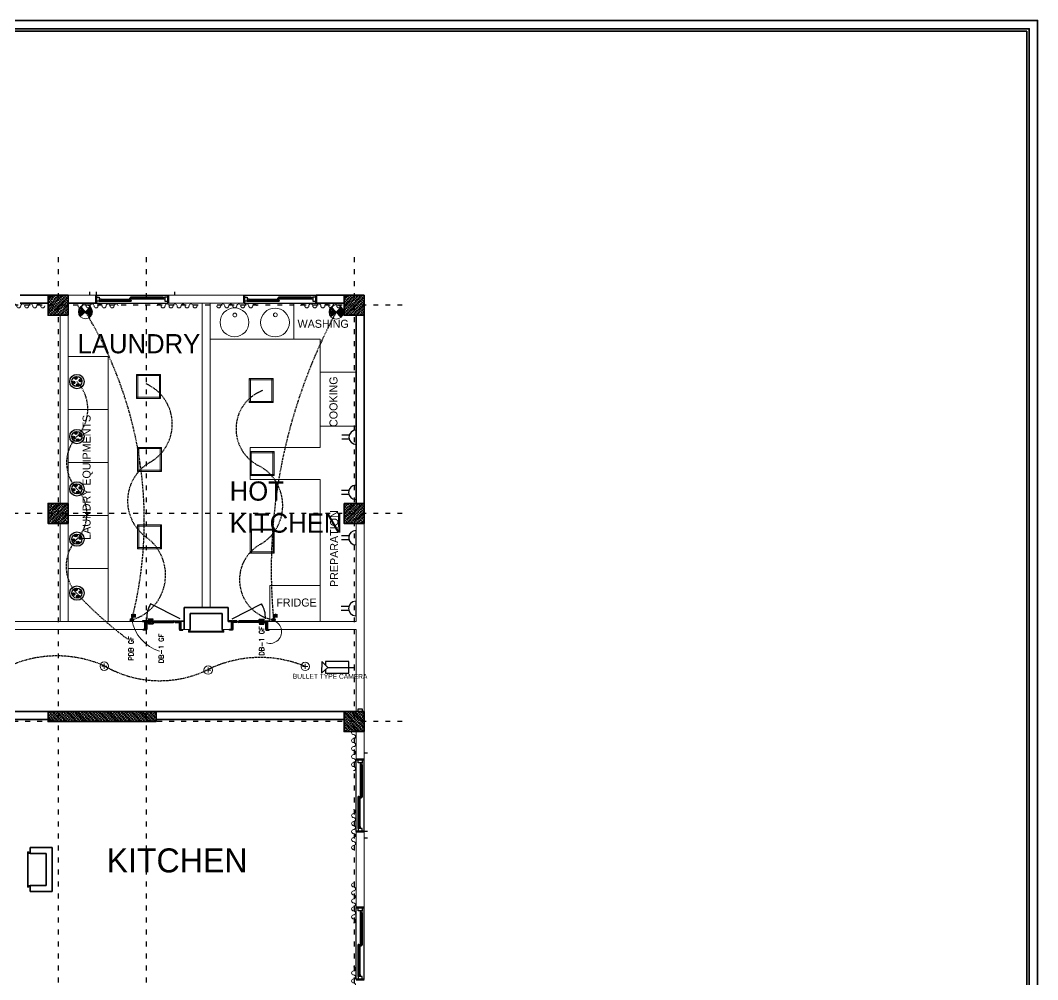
# Model space of a CAD drawing. Header units: millimetres. Extents: x -3207095 to 15275363, y 3702017 to 4798027.
# Drawn here: x 680036 to 682578, y 4470705 to 4473102 of the extents above; entities that cross this region are included whole.
import ezdxf

# ---------------------------------------------------------------- set-up
doc = ezdxf.new("R2010")
doc.units = ezdxf.units.MM
for name, pattern in [('ACAD_ISO03W100', [30, 12, -18]), ('DUZ', [500, 500]), ('HIDDEN', [0.375, 0.25, -0.125])]:
    doc.linetypes.add(name, pattern=pattern)
doc.layers.get('0').update_dxf_attribs({"color": 1, "linetype": 'DUZ'})
for name, color, linetype in [('a-door', 2, 'Continuous'), ('a-izdus', 2, 'HIDDEN'), ('a_aydinlatma', 5, 'Continuous'), ('AGAC', 116, 'Continuous'), ('EL-L-LS', 181, 'Continuous'), ('ELECFIX', 5, 'Continuous'), ('FC', 251, 'Continuous'), ('GOLGE', 8, 'HIDDEN'), ('KOLTAR_F', 145, 'Continuous'), ('LOGO', 7, 'Continuous'), ('MH-EL-CCTV', 33, 'Continuous'), ('MH-TXT', 2, 'Continuous'), ('OLCU', 1, 'Continuous'), ('PEN', 161, 'Continuous'), ('SMC-EL-L-LP', 22, 'Continuous'), ('SMC-EL-P', 160, 'Continuous'), ('SMC-TXT', 123, 'Continuous'), ('söve', 26, 'DUZ')]:
    doc.layers.add(name, color=color, linetype=linetype)
for name, color, linetype, lineweight in [('C LIGHT', 202, 'Continuous', 9), ('cam', 143, 'Continuous', 20), ('DUV', 220, 'Continuous', 50), ('DUVAR', 7, 'Continuous', 35), ('EL-L-WIR', 124, 'Continuous', 30), ('FE_PERDE', 205, 'Continuous', 15), ('gor25', 142, 'Continuous', 25), ('iç duvar', 7, 'Continuous', 50), ('KAPEN', 151, 'Continuous', 9), ('KOLON_F', 3, 'Continuous', 35)]:
    doc.layers.add(name, color=color, linetype=linetype, lineweight=lineweight)
doc.styles.add('smc-1', font='simplex.shx')
doc.styles.add('SMC-2', font='GOTHIC.TTF', dxfattribs={"width": 0.9})

# ---------------------------------------------------------------- blocks, each defined once
blk = doc.blocks.new('CL4')
at = {"layer": 'C LIGHT', "color": 3}
for p, q in [((-3.2, 0), (3.2, 0)), ((0, 3.2), (0, -3.2))]:
    blk.add_line(p, q, dxfattribs=at)
at = {"layer": 'C LIGHT'}
blk.add_circle((0, 0), 5.25, dxfattribs=at)
blk = doc.blocks.new('CCTV-CAMERA')
for p, q in [((0, -0.104), (0, 0.104)), ((0.183, 0), (0, 0)), ((0.903, 0), (0.183, 0)), ((1.115, 0.2), (0.903, 0)), ((0.903, 0), (1.115, -0.2)), ((1.115, -0.2), (1.115, 0.2))]:
    blk.add_line(p, q)
blk.add_lwpolyline([(0.983, 0.076), (0.983, 0.2), (0.183, 0.2), (0.183, -0.2), (0.983, -0.2), (0.983, -0.076)])
blk = doc.blocks.new('GEN_BLOCK00601')
at = {"linetype": 'Continuous', "ltscale": 50}
for centre, start, end in [((50, 50), 0, 180), ((150, 50), 180, 0), ((250, 50), 0, 180), ((350, 50), 180, 0), ((450, 50), 0, 180), ((550, 50), 180, 0), ((650, 50), 0, 180), ((750, 50), 180, 0), ((850, 50), 0, 180), ((950, 50), 180, 0)]:
    blk.add_arc(centre, 50, start, end, dxfattribs=at)
for tag in ['FLOOR', 'Sfb']:
    blk.add_attdef(tag, (0, 0), '', height=1)
blk = doc.blocks.new('A$Cfe24bc4e')
at = {"layer": 'OLCU', "color": 40, "linetype": 'Continuous', "lineweight": 5, "true_color": 0xf8d731}
for p, q in [((0, 0), (0, 60)), ((0, 60), (60, 60)), ((0, 57), (60, 57)), ((3, 0), (3, 60)), ((57, 60), (57, 0)), ((60, 60), (60, 0)), ((60, 3), (0, 3)), ((60, 0), (0, 0))]:
    blk.add_line(p, q, dxfattribs=at)
blk = doc.blocks.new('LS-1WAY-4G')
at = {"layer": 'EL-L-LS'}
blk.add_hatch(color=181, dxfattribs=at).paths.add_polyline_path([(0.092, 0.092, 1), (-0.092, 0.092, 1)])
at = {"layer": 'EL-L-LS', "color": 181}
for p, q in [((-0.036, 0.4), (0.223, 0.4)), ((-0.036, 0.354), (0.223, 0.354)), ((-0.036, 0.308), (0.223, 0.308)), ((-0.036, 0.263), (0.223, 0.263)), ((0.031, 0.178), (0.132, 0.453))]:
    blk.add_line(p, q, dxfattribs=at)
blk.add_circle((0, 0.092), 0.0917, dxfattribs=at)
blk = doc.blocks.new('IP')
at = {"layer": 'ELECFIX'}
for points in [[(-340, 0, 1), (-263.32, 0, 1)], [(-238.34, 101.66, 1), (-161.66, 101.66, 1)], [(-136.68, 0, 1), (-60, 0, 1)], [(-161.66, -101.66, 1), (-238.34, -101.66, 1)]]:
    blk.add_hatch(color=256, dxfattribs=at).paths.add_polyline_path(points)
for centre, radius in [((-200, 0), 200), ((-301.66, 0), 38.34), ((-200, 101.66), 38.34), ((-98.34, 0), 38.34), ((-200, -101.66), 38.34)]:
    blk.add_circle(centre, radius, dxfattribs=at)
at = {"layer": 'ELECFIX', "color": 8}
blk.add_circle((-200, 0), 140, dxfattribs=at)
blk = doc.blocks.new('EFC 18INCH')
at = {"layer": 'SMC-EL-L-LP', "lineweight": 0}
for p, q in [((11483.9, -16851), (11480.7, -16856.2)), ((11483.6, -16859.3), (11480.7, -16856.2)), ((11492, -16859.6), (11483.4, -16867.7)), ((11492, -16859.6), (11483.9, -16851)), ((11492, -16859.6), (11500.6, -16851.5)), ((11492, -16859.6), (11500, -16868.2)), ((11500, -16868.2), (11503.3, -16863)), ((11500.3, -16859.8), (11503.3, -16863))]:
    blk.add_line(p, q, dxfattribs=at)
blk.add_circle((11492, -16859.6), 11.8, dxfattribs=at)
for points in [[(11481.3, -16858.8), (11480.7, -16856.2), (11480.2, -16859.9)], [(11482, -16861.9), (11481.3, -16858.8), (11480.7, -16863.2), (11480.2, -16859.9)], [(11483.6, -16859.3), (11483.9, -16851), (11480.7, -16856.2)], [(11482.3, -16853.6), (11482, -16853.3), (11480.7, -16856.2)], [(11483.4, -16867.7), (11483.6, -16859.3), (11480.7, -16856.2)], [(11482, -16861.9), (11480.7, -16863.2), (11483.4, -16867.7)], [(11481.2, -16863.9), (11480.7, -16863.2), (11481, -16864)], [(11481.7, -16864.8), (11481.2, -16863.9), (11481.5, -16865), (11481, -16864)], [(11482.7, -16866.5), (11481.7, -16864.8), (11482.5, -16866.6), (11481.5, -16865)], [(11482.3, -16853.6), (11483.9, -16851), (11482, -16853.3)], [(11492, -16859.6), (11483.9, -16851), (11483.4, -16867.7)], [(11492, -16859.6), (11500, -16868.2), (11500.6, -16851.5)], [(11500.3, -16859.8), (11500, -16868.2), (11503.3, -16863)], [(11501.6, -16865.6), (11500, -16868.2), (11501.9, -16865.9)], [(11500.6, -16851.5), (11500.3, -16859.8), (11503.3, -16863)], [(11500.6, -16851.5), (11501.3, -16852.7), (11501.4, -16852.5)], [(11501.9, -16857.3), (11503.2, -16856), (11500.6, -16851.5)], [(11501.3, -16852.7), (11502.2, -16854.4), (11501.4, -16852.5), (11502.4, -16854.2)], [(11501.6, -16865.6), (11501.9, -16865.9), (11503.3, -16863)], [(11501.9, -16857.3), (11502.6, -16860.3), (11503.2, -16856), (11503.8, -16859.3)], [(11502.2, -16854.4), (11502.8, -16855.3), (11502.4, -16854.2), (11502.9, -16855.1)], [(11502.6, -16860.3), (11503.3, -16863), (11503.8, -16859.3)], [(11502.8, -16855.3), (11503.2, -16856), (11502.9, -16855.1)], [(11483.4, -16867.7), (11482.7, -16866.5), (11482.5, -16866.6)]]:
    blk.add_solid(points, dxfattribs=at)
blk = doc.blocks.new('S13Aduplex')
for p, q in [((-0.168, 0.049), (-0.35, 0.049)), ((0, 0.175), (0, -0.175)), ((-0.168, -0.049), (-0.35, -0.049))]:
    blk.add_line(p, q)
blk.add_arc((0, 0), 0.175, 90, 270)

msp = doc.modelspace()

# ---------------------------------------------------------------- hatches: boundary and pattern name
at = {"layer": 'KOLTAR_F'}
h = msp.add_hatch(dxfattribs=at)
h.set_pattern_fill('ANSI33', color=256, style=0)
h.set_pattern_definition([(45, (19521.583, -31997.3164), (-4.4901280605, 4.4901280605), []), (45, (19526.0734, -31997.3164), (-4.4901280605, 4.4901280605), [3.175, -1.5875])])
h.paths.add_polyline_path([(680105.1, 4472415.2), (680155.1, 4472415.2), (680155.1, 4472365.2), (680105.1, 4472365.2)])
h = msp.add_hatch(dxfattribs=at)
h.set_pattern_fill('ANSI33', color=256, style=0)
h.set_pattern_definition([(45, (20261.583, -31997.3164), (-4.4901280605, 4.4901280605), []), (45, (20266.0734, -31997.3164), (-4.4901280605, 4.4901280605), [3.175, -1.5875])])
h.paths.add_polyline_path([(680845.1, 4472415.2), (680895.1, 4472415.2), (680895.1, 4472365.2), (680845.1, 4472365.2)])
h = msp.add_hatch(dxfattribs=at)
h.set_pattern_fill('ANSI33', color=256, style=0)
h.set_pattern_definition([(45, (18041.583, -32517.3164), (-4.4901280605, 4.4901280605), []), (45, (18046.0734, -32517.3164), (-4.4901280605, 4.4901280605), [3.175, -1.5875])])
h.paths.add_polyline_path([(680155.1, 4471895.2), (680105.1, 4471895.2), (680105.1, 4471845.2), (680155.1, 4471845.2)])
h = msp.add_hatch(dxfattribs=at)
h.set_pattern_fill('ANSI33', color=256, style=0)
h.set_pattern_definition([(45, (20261.583, -32517.3164), (-4.4901280605, 4.4901280605), []), (45, (20266.0734, -32517.3164), (-4.4901280605, 4.4901280605), [3.175, -1.5875])])
h.paths.add_polyline_path([(680845.1, 4471895.2), (680895.1, 4471895.2), (680895.1, 4471845.2), (680845.1, 4471845.2)])
h = msp.add_hatch(dxfattribs=at)
h.set_pattern_fill('ANSI33', color=256, angle=90, style=0)
h.set_pattern_definition([(135, (5182817.5296, 3810741.6723), (-4.4901280605, -4.4901280605), []), (135, (5182817.5296, 3810746.1625), (-4.4901280605, -4.4901280605), [3.175, -1.5875])])
h.paths.add_polyline_path([(680375.1, 4471375.2), (680105.1, 4471375.2), (680105.1, 4471350.2), (680375.1, 4471350.2)])
h = msp.add_hatch(dxfattribs=at)
h.set_pattern_fill('ANSI33', color=256, angle=90, style=0)
h.set_pattern_definition([(135, (5182297.5296, 3810741.6723), (-4.4901280605, -4.4901280605), []), (135, (5182297.5296, 3810746.1625), (-4.4901280605, -4.4901280605), [3.175, -1.5875])])
h.paths.add_polyline_path([(680895.1, 4471325.2), (680895.1, 4471375.2), (680845.1, 4471375.2), (680845.1, 4471325.2)])

# ---------------------------------------------------------------- linework, layer by layer
at = {"color": 232, "linetype": 'ACAD_ISO03W100'}
for p, q in [((680130.1, 4472510.2), (680130.1, 4469380.2)), ((680350.1, 4472510.2), (680350.1, 4469380.2)), ((680870.1, 4472510.2), (680870.1, 4469380.2)), ((680990.1, 4472390.2), (677050.1, 4472390.2)), ((680990.1, 4471870.2), (677050.1, 4471870.2)), ((680990.1, 4471350.2), (677050.1, 4471350.2))]:
    msp.add_line(p, q, dxfattribs=at)
at = {"color": 7}
for p, q in [((680346.6, 4471600.2), (680346.6, 4471580.2)), ((680436.6, 4471600.2), (680436.6, 4471580.2)), ((680563.5, 4471600.2), (680563.5, 4471580.2)), ((680653.5, 4471600.2), (680653.5, 4471580.2))]:
    msp.add_line(p, q, dxfattribs=at)
at = {"color": 30}
for p, q in [((680436.6, 4471580.2), (680436.6, 4471600.2)), ((680563.5, 4471580.2), (680563.5, 4471600.2))]:
    msp.add_line(p, q, dxfattribs=at)
at = {"layer": 'a-door'}
for p, q in [((680342.4, 4471578.4), (680342.4, 4471580.2)), ((680342.4, 4471578.4), (680342.4, 4471580.2)), ((680348.6, 4471580.2), (680342.4, 4471580.2)), ((680347.3, 4471580.2), (680348.6, 4471580.2)), ((680347.3, 4471580.2), (680348.6, 4471580.2)), ((680348, 4471600.2), (680348, 4471580.2)), ((680348.3, 4471600.2), (680350.5, 4471600.2)), ((680348.3, 4471599.8), (680350.2, 4471599.8)), ((680348.6, 4471583.4), (680350.4, 4471583.4)), ((680348.6, 4471583.4), (680350.4, 4471583.4)), ((680348.6, 4471583.4), (680348.6, 4471580.2)), ((680348.6, 4471583.4), (680348.6, 4471580.2)), ((680350.5, 4471602), (680350.1, 4471600.2)), ((680350.1, 4471600.5), (680351.1, 4471600.5)), ((680350.1, 4471600.2), (680350.8, 4471600.2)), ((680350.2, 4471599.8), (680350.2, 4471597.5)), ((680351.2, 4471597.5), (680350.2, 4471597.5)), ((680361.2, 4471601.7), (680350.4, 4471601.7)), ((680350.4, 4471583.4), (680350.4, 4471578.4)), ((680350.4, 4471583.4), (680350.4, 4471578.4)), ((680351.2, 4471580.5), (680350.4, 4471580.5)), ((680350.4, 4471580.2), (680351.7, 4471580.2)), ((680361.6, 4471602), (680350.5, 4471602)), ((680350.5, 4471600.2), (680350.5, 4471597.8)), ((680351.5, 4471597.8), (680350.5, 4471597.8)), ((680350.8, 4471597.8), (680350.8, 4471600.2)), ((680361.6, 4471597.8), (680350.8, 4471597.8)), ((680351.1, 4471598.1), (680351.1, 4471600.5)), ((680361.2, 4471598.1), (680351.1, 4471598.1)), ((680351.2, 4471597.5), (680351.2, 4471580.5)), ((680351.5, 4471597.8), (680351.5, 4471580.2)), ((680355.8, 4471601.7), (680355.8, 4471598.1)), ((680361.6, 4471601.7), (680361.6, 4471602)), ((680361.6, 4471598.1), (680361.6, 4471597.8)), ((680362.2, 4471601.1), (680362.4, 4471601.1)), ((680362.2, 4471600.5), (680362.2, 4471600.7)), ((680362.5, 4471600.5), (680362.2, 4471600.5)), ((680362.2, 4471599.3), (680362.2, 4471599.1)), ((680362.5, 4471599.3), (680362.2, 4471599.3)), ((680362.2, 4471598.7), (680362.4, 4471598.7)), ((680362.4, 4471600.9), (680362.4, 4471601.1)), ((680362.4, 4471600.9), (680362.6, 4471600.9)), ((680362.4, 4471598.9), (680362.4, 4471598.7)), ((680362.4, 4471598.9), (680362.6, 4471598.9)), ((680362.5, 4471600.5), (680366.4, 4471601.5)), ((680362.5, 4471599.3), (680366.4, 4471598.3)), ((680362.6, 4471600.9), (680366, 4471601.7)), ((680362.6, 4471598.9), (680366, 4471598)), ((680366, 4471602), (680366.4, 4471602)), ((680366, 4471602), (680366, 4471601.7)), ((680366, 4471602), (680366, 4471601.7)), ((680366, 4471597.8), (680366, 4471598)), ((680366, 4471597.8), (680366, 4471598)), ((680366, 4471597.8), (680366.4, 4471597.8)), ((680366.4, 4471602), (680418.6, 4471602)), ((680366.4, 4471601.6), (680418.2, 4471601.6)), ((680366.4, 4471601.6), (680366.4, 4471601.5)), ((680366.4, 4471598.2), (680366.4, 4471598.3)), ((680366.4, 4471598.2), (680418.2, 4471598.2)), ((680366.4, 4471597.8), (680418.6, 4471597.8)), ((680418.6, 4471602), (680418.2, 4471602)), ((680418.2, 4471601.6), (680418.2, 4471601.5)), ((680422.1, 4471600.5), (680418.2, 4471601.5)), ((680422.1, 4471599.3), (680418.2, 4471598.3)), ((680418.2, 4471598.2), (680418.2, 4471598.3)), ((680418.6, 4471597.8), (680418.2, 4471597.8)), ((680418.6, 4471602), (680418.6, 4471601.7)), ((680418.6, 4471602), (680418.6, 4471601.7)), ((680422, 4471600.9), (680418.6, 4471601.7)), ((680422, 4471598.9), (680418.6, 4471598)), ((680418.6, 4471597.8), (680418.6, 4471598)), ((680418.6, 4471597.8), (680418.6, 4471598)), ((680422.2, 4471600.9), (680422, 4471600.9)), ((680422.2, 4471598.9), (680422, 4471598.9)), ((680422.1, 4471600.5), (680422.4, 4471600.5)), ((680422.1, 4471599.3), (680422.4, 4471599.3)), ((680422.2, 4471600.9), (680422.2, 4471601.1)), ((680422.4, 4471601.1), (680422.2, 4471601.1)), ((680422.2, 4471598.9), (680422.2, 4471598.7)), ((680422.4, 4471598.7), (680422.2, 4471598.7)), ((680422.4, 4471600.5), (680422.4, 4471600.7)), ((680422.4, 4471599.3), (680422.4, 4471599.1)), ((680423, 4471602), (680434.1, 4471602)), ((680423, 4471601.7), (680423, 4471602)), ((680423, 4471598.1), (680423, 4471597.8)), ((680423, 4471597.8), (680433.8, 4471597.8)), ((680423.4, 4471601.7), (680434.1, 4471601.7)), ((680423.4, 4471598.1), (680433.5, 4471598.1)), ((680428.8, 4471601.7), (680428.8, 4471598.1)), ((680433.9, 4471580.2), (680432.6, 4471580.2)), ((680433.1, 4471597.8), (680434.1, 4471597.8)), ((680433.1, 4471597.8), (680433.1, 4471580.2)), ((680433.4, 4471597.5), (680434.4, 4471597.5)), ((680433.4, 4471597.5), (680433.4, 4471580.5)), ((680433.4, 4471580.5), (680433.9, 4471580.5)), ((680433.5, 4471598.1), (680433.5, 4471600.5)), ((680434.4, 4471600.5), (680433.5, 4471600.5)), ((680433.8, 4471597.8), (680433.8, 4471600.2)), ((680434.5, 4471600.2), (680433.8, 4471600.2)), ((680433.9, 4471583.4), (680433.9, 4471578.4)), ((680435.7, 4471583.4), (680433.9, 4471583.4)), ((680434.1, 4471602), (680434.5, 4471600.2)), ((680434.1, 4471600.2), (680434.1, 4471597.8)), ((680436.3, 4471600.2), (680434.1, 4471600.2)), ((680434.4, 4471599.8), (680434.4, 4471597.5)), ((680436.3, 4471599.8), (680434.4, 4471599.8)), ((680435.7, 4471583.4), (680435.7, 4471580.2)), ((680437, 4471580.2), (680435.7, 4471580.2)), ((680435.7, 4471580.2), (680441.9, 4471580.2)), ((680436.6, 4471600.2), (680436.6, 4471580.2)), ((680437.1, 4471600.2), (680436.6, 4471600.2)), ((680441.9, 4471578.4), (680441.9, 4471580.2)), ((680558.3, 4471578.4), (680558.3, 4471580.2)), ((680564.5, 4471580.2), (680558.3, 4471580.2)), ((680563, 4471600.2), (680563.5, 4471600.2)), ((680563.2, 4471580.2), (680564.5, 4471580.2)), ((680563.5, 4471600.2), (680563.5, 4471580.2)), ((680563.8, 4471600.2), (680566, 4471600.2)), ((680563.8, 4471599.8), (680565.7, 4471599.8)), ((680564.5, 4471583.4), (680564.5, 4471580.2)), ((680564.5, 4471583.4), (680566.3, 4471583.4)), ((680566, 4471602), (680565.6, 4471600.2)), ((680565.6, 4471600.2), (680566.3, 4471600.2)), ((680565.7, 4471600.5), (680566.6, 4471600.5)), ((680565.7, 4471599.8), (680565.7, 4471597.5)), ((680566.7, 4471597.5), (680565.7, 4471597.5)), ((680577.1, 4471602), (680566, 4471602)), ((680576.7, 4471601.7), (680566, 4471601.7)), ((680566, 4471600.2), (680566, 4471597.8)), ((680567, 4471597.8), (680566, 4471597.8)), ((680566.3, 4471597.8), (680566.3, 4471600.2)), ((680577.1, 4471597.8), (680566.3, 4471597.8)), ((680566.3, 4471583.4), (680566.3, 4471578.4)), ((680566.7, 4471580.5), (680566.3, 4471580.5)), ((680566.3, 4471580.2), (680567.6, 4471580.2)), ((680566.6, 4471598.1), (680566.6, 4471600.5)), ((680576.7, 4471598.1), (680566.6, 4471598.1)), ((680566.7, 4471597.5), (680566.7, 4471580.5)), ((680567, 4471597.8), (680567, 4471580.2)), ((680571.4, 4471601.7), (680571.4, 4471598.1)), ((680577.1, 4471601.7), (680577.1, 4471602)), ((680577.1, 4471598.1), (680577.1, 4471597.8)), ((680577.7, 4471601.1), (680578, 4471601.1)), ((680577.7, 4471600.5), (680577.7, 4471600.7)), ((680578, 4471600.5), (680577.7, 4471600.5)), ((680578, 4471599.3), (680577.7, 4471599.3)), ((680577.7, 4471599.3), (680577.7, 4471599.1)), ((680577.7, 4471598.7), (680578, 4471598.7)), ((680578, 4471600.5), (680581.9, 4471601.5)), ((680578, 4471600.9), (680578, 4471601.1)), ((680578, 4471600.9), (680578.1, 4471600.9)), ((680578, 4471599.3), (680581.9, 4471598.3)), ((680578, 4471598.9), (680578, 4471598.7)), ((680578, 4471598.9), (680578.1, 4471598.9)), ((680578.1, 4471600.9), (680581.5, 4471601.7)), ((680578.1, 4471598.9), (680581.5, 4471598)), ((680633.7, 4471602), (680581.5, 4471602)), ((680581.5, 4471602), (680581.5, 4471601.7)), ((680581.5, 4471602), (680581.5, 4471601.7)), ((680581.5, 4471602), (680581.9, 4471602)), ((680581.5, 4471597.8), (680581.5, 4471598)), ((680581.5, 4471597.8), (680581.5, 4471598)), ((680633.7, 4471597.8), (680581.5, 4471597.8)), ((680581.5, 4471597.8), (680581.9, 4471597.8)), ((680633.7, 4471601.6), (680581.9, 4471601.6)), ((680581.9, 4471601.6), (680581.9, 4471601.5)), ((680581.9, 4471598.2), (680581.9, 4471598.3)), ((680633.7, 4471598.2), (680581.9, 4471598.2)), ((680634.1, 4471602), (680633.7, 4471602)), ((680633.7, 4471601.6), (680633.7, 4471601.5)), ((680637.6, 4471600.5), (680633.7, 4471601.5)), ((680637.6, 4471599.3), (680633.7, 4471598.3)), ((680633.7, 4471598.2), (680633.7, 4471598.3)), ((680634.1, 4471597.8), (680633.7, 4471597.8)), ((680634.1, 4471602), (680634.1, 4471601.7)), ((680634.1, 4471602), (680634.1, 4471601.7)), ((680637.6, 4471600.9), (680634.1, 4471601.7)), ((680637.6, 4471598.9), (680634.1, 4471598)), ((680634.1, 4471597.8), (680634.1, 4471598)), ((680634.1, 4471597.8), (680634.1, 4471598)), ((680637.7, 4471600.9), (680637.6, 4471600.9)), ((680637.6, 4471600.5), (680637.9, 4471600.5)), ((680637.6, 4471599.3), (680637.9, 4471599.3)), ((680637.7, 4471598.9), (680637.6, 4471598.9)), ((680637.7, 4471600.9), (680637.7, 4471601.1)), ((680637.9, 4471601.1), (680637.7, 4471601.1)), ((680637.7, 4471598.9), (680637.7, 4471598.7)), ((680637.9, 4471598.7), (680637.7, 4471598.7)), ((680637.9, 4471600.5), (680637.9, 4471600.7)), ((680637.9, 4471599.3), (680637.9, 4471599.1)), ((680638.5, 4471602), (680649.6, 4471602)), ((680638.5, 4471601.7), (680638.5, 4471602)), ((680638.5, 4471598.1), (680638.5, 4471597.8)), ((680638.5, 4471597.8), (680649.4, 4471597.8)), ((680638.9, 4471601.7), (680649.7, 4471601.7)), ((680638.9, 4471598.1), (680649.1, 4471598.1)), ((680644.3, 4471601.7), (680644.3, 4471598.1)), ((680649.7, 4471580.2), (680648.4, 4471580.2)), ((680648.7, 4471597.8), (680649.7, 4471597.8)), ((680648.7, 4471597.8), (680648.7, 4471580.2)), ((680649, 4471597.5), (680650, 4471597.5)), ((680649, 4471597.5), (680649, 4471580.5)), ((680649, 4471580.5), (680649.7, 4471580.5)), ((680649.1, 4471598.1), (680649.1, 4471600.5)), ((680650, 4471600.5), (680649.1, 4471600.5)), ((680649.4, 4471597.8), (680649.4, 4471600.2)), ((680650.1, 4471600.2), (680649.4, 4471600.2)), ((680649.6, 4471602), (680650.1, 4471600.2)), ((680649.7, 4471600.2), (680649.7, 4471597.8)), ((680651.9, 4471600.2), (680649.7, 4471600.2)), ((680651.5, 4471583.4), (680649.7, 4471583.4)), ((680651.5, 4471583.4), (680649.7, 4471583.4)), ((680649.7, 4471583.4), (680649.7, 4471578.4)), ((680649.7, 4471583.4), (680649.7, 4471578.4)), ((680650, 4471599.8), (680650, 4471597.5)), ((680651.9, 4471599.8), (680650, 4471599.8)), ((680651.5, 4471583.4), (680651.5, 4471580.2)), ((680651.5, 4471583.4), (680651.5, 4471580.2)), ((680651.5, 4471580.2), (680657.7, 4471580.2)), ((680652.8, 4471580.2), (680651.5, 4471580.2)), ((680652.8, 4471580.2), (680651.5, 4471580.2)), ((680652.2, 4471600.2), (680652.2, 4471580.2)), ((680657.7, 4471578.4), (680657.7, 4471580.2)), ((680657.7, 4471578.4), (680657.7, 4471580.2)), ((680350.4, 4471578.4), (680342.4, 4471578.4)), ((680433.9, 4471578.4), (680441.9, 4471578.4)), ((680566.3, 4471578.4), (680558.3, 4471578.4)), ((680649.7, 4471578.4), (680657.7, 4471578.4))]:
    msp.add_line(p, q, dxfattribs=at)
for points in [[(680355.4, 4471605.3), (680355.4, 4471605.2, 0.414214), (680356.1, 4471604.5), (680366.7, 4471604.5, 0.414214), (680367.4, 4471605.2), (680367.4, 4471605.3, 0.414214), (680366.7, 4471606), (680356.1, 4471606, 0.414214)], [(680644.8, 4471605.3), (680644.8, 4471605.2, -0.414214), (680644.1, 4471604.5), (680633.5, 4471604.5, -0.414214), (680632.8, 4471605.2), (680632.8, 4471605.3, -0.414214), (680633.5, 4471606), (680644.1, 4471606, -0.414214)], [(680355.4, 4471594.5), (680355.4, 4471594.6, -0.414214), (680356.1, 4471595.3), (680366.7, 4471595.3, -0.414214), (680367.4, 4471594.6), (680367.4, 4471594.5, -0.414214), (680366.7, 4471593.8), (680356.1, 4471593.8, -0.414214)], [(680644.8, 4471594.5), (680644.8, 4471594.6, 0.414214), (680644.1, 4471595.3), (680633.5, 4471595.3, 0.414214), (680632.8, 4471594.6), (680632.8, 4471594.5, 0.414214), (680633.5, 4471593.8), (680644.1, 4471593.8, 0.414214)]]:
    msp.add_lwpolyline(points, format="xyb", close=True, dxfattribs=at)
for points in [[(680348.3, 4471600.2), (680348.8, 4471600.2), (680348.8, 4471602), (680340.8, 4471602), (680340.8, 4471600.2), (680348, 4471600.2)], [(680436.6, 4471600.2), (680436.1, 4471600.2), (680436.1, 4471602), (680445.1, 4471602), (680445.1, 4471600.2), (680436.9, 4471600.2)], [(680563.6, 4471600.2), (680564.1, 4471600.2), (680564.1, 4471602), (680555.1, 4471602), (680555.1, 4471600.2), (680563.3, 4471600.2)], [(680651.9, 4471600.2), (680651.4, 4471600.2), (680651.4, 4471602), (680659.4, 4471602), (680659.4, 4471600.2), (680652.2, 4471600.2)]]:
    msp.add_lwpolyline(points, dxfattribs=at)
for points in [[(680348, 4471599.4), (680348.3, 4471599.4), (680348.3, 4471600.9), (680348, 4471600.9)], [(680348, 4471599.4), (680348.3, 4471599.4), (680348.3, 4471600.9), (680348, 4471600.9)], [(680355.1, 4471602.5), (680355.1, 4471602), (680360.1, 4471602), (680360.1, 4471602.5)], [(680355.1, 4471597.3), (680355.1, 4471597.8), (680360.1, 4471597.8), (680360.1, 4471597.3)], [(680357.1, 4471604.5), (680357.1, 4471602.5), (680358.1, 4471602.5), (680358.1, 4471604.5)], [(680357.1, 4471595.3), (680357.1, 4471597.3), (680358.1, 4471597.3), (680358.1, 4471595.3)], [(680436.6, 4471599.4), (680436.3, 4471599.4), (680436.3, 4471600.9), (680436.6, 4471600.9)], [(680563.5, 4471599.4), (680563.8, 4471599.4), (680563.8, 4471600.9), (680563.5, 4471600.9)], [(680645.1, 4471602.5), (680645.1, 4471602), (680640.1, 4471602), (680640.1, 4471602.5)], [(680645.1, 4471597.3), (680645.1, 4471597.8), (680640.1, 4471597.8), (680640.1, 4471597.3)], [(680643.1, 4471604.5), (680643.1, 4471602.5), (680642.1, 4471602.5), (680642.1, 4471604.5)], [(680643.1, 4471595.3), (680643.1, 4471597.3), (680642.1, 4471597.3), (680642.1, 4471595.3)], [(680652.2, 4471599.4), (680651.9, 4471599.4), (680651.9, 4471600.9), (680652.2, 4471600.9)], [(680652.2, 4471599.4), (680651.9, 4471599.4), (680651.9, 4471600.9), (680652.2, 4471600.9)]]:
    msp.add_lwpolyline(points, close=True, dxfattribs=at)
for centre in [(680435, 4471600.7), (680565.2, 4471600.7)]:
    msp.add_circle(centre, 0.5, dxfattribs=at)
for centre, radius, start, end in [((680362.2, 4471601.7), 1, 180, 270), ((680362.2, 4471598.1), 1, 90, 180), ((680362.2, 4471601.7), 0.6, 180, 270), ((680362.2, 4471598.1), 0.6, 90, 180), ((680422.4, 4471601.7), 0.6, 270, 0), ((680422.4, 4471601.7), 1, 270, 0), ((680422.4, 4471598.1), 1, 0, 90), ((680422.4, 4471598.1), 0.6, 0, 90), ((680577.7, 4471601.7), 1, 180, 270), ((680577.7, 4471598.1), 1, 90, 180), ((680577.7, 4471601.7), 0.6, 180, 270), ((680577.7, 4471598.1), 0.6, 90, 180), ((680637.9, 4471601.7), 0.6, 270, 0), ((680637.9, 4471601.7), 1, 270, 0), ((680637.9, 4471598.1), 1, 0, 90), ((680637.9, 4471598.1), 0.6, 0, 90)]:
    msp.add_arc(centre, radius, start, end, dxfattribs=at)
at = {"layer": 'a-izdus', "color": 252, "linetype": 'Continuous', "lineweight": 5, "true_color": 0x939598}
for p, q in [((680775.1, 4472395.2), (680595.1, 4472395.2)), ((680719.7, 4472395.2), (680719.7, 4472305.2)), ((680785.1, 4472305.2), (680510.1, 4472305.2)), ((680785.1, 4472035.2), (680785.1, 4472305.2)), ((680255.1, 4472262.6), (680255.1, 4471600.2)), ((680785.1, 4472035.2), (680610.1, 4472035.2)), ((680610.1, 4471955.2), (680610.1, 4472035.2)), ((680785.1, 4471955.2), (680610.1, 4471955.2)), ((680785.1, 4471955.2), (680785.1, 4471600.2)), ((680659.4, 4471600.2), (680659.4, 4471690.2)), ((680659.4, 4471690.2), (680785.1, 4471690.2))]:
    msp.add_line(p, q, dxfattribs=at)
for points in [[(680255.1, 4472130.2), (680155.1, 4472130.2), (680155.1, 4472262.6), (680255.1, 4472262.6)], [(680785.1, 4472223.2), (680875.1, 4472223.2), (680875.1, 4472087.9), (680785.1, 4472087.9)], [(680255.1, 4471997.4), (680155.1, 4471997.4), (680155.1, 4472129.8), (680255.1, 4472129.8)], [(680255.1, 4471865), (680155.1, 4471865), (680155.1, 4471997.4), (680255.1, 4471997.4)], [(680255.1, 4471732.6), (680155.1, 4471732.6), (680155.1, 4471865), (680255.1, 4471865)], [(680255.1, 4471600.2), (680155.1, 4471600.2), (680155.1, 4471732.6), (680255.1, 4471732.6)]]:
    msp.add_lwpolyline(points, close=True, dxfattribs=at)
for centre, radius in [((680571, 4472347.7), 36), ((680571.9, 4472365.9), 4.73), ((680672.3, 4472347.1), 36), ((680673.2, 4472366.3), 4.73)]:
    msp.add_circle(centre, radius, dxfattribs=at)
for centre, radius, start, end in [((680413.6, 4471622.2), 100.8, 190.3, 252.4987), ((680659.6, 4471574.4), 29.2, 252.4297, 80.0682)]:
    msp.add_arc(centre, radius, start, end, dxfattribs=at)
at = {"layer": 'a_aydinlatma', "linetype": 'HIDDEN', "ltscale": 10}
for centre, radius, start, end in [((679345.9, 4471852), 999.7, 345.6503, 31.4809), ((682020.3, 4471729.8), 1357.5, 151.6957, 185.307), ((680104.1, 4472130.9, 0), 100.3, 316.7567, 43.2433), ((680305.7, 4472093.4), 109.8, 299.5931, 66.1809), ((680677.4, 4472081.3), 102.6, 110.7758, 242.792), ((680246.7, 4471996.8, 0), 95.4, 136.7567, 223.2433), ((680414.8, 4471901.4), 111, 119.5931, 234.3473), ((680579.1, 4471890), 112.5, 301.8241, 62.792), ((680110.5, 4471868.7, 0), 91.6, 316.7567, 43.2433), ((680282, 4471716.3), 116.7, 286.1054, 54.3473), ((680249.6, 4471737.9, 0), 99.4, 136.7567, 222.8689), ((680685, 4471704.3), 101.4, 117.3397, 260.6967), ((680862.3, 4472306.7, 0), 935.5, 222.8689, 233.4022), ((680127.3, 4471221.4), 292.7, 65.8254, 120.4958), ((680635.1, 4471213.4), 296.7, 67.6751, 115.2569), ((680384.1, 4471729.9), 277.7, 240.0127, 296.6216)]:
    msp.add_arc(centre, radius, start, end, dxfattribs=at)
at = {"layer": 'AGAC'}
for p, q in [((680225.1, 4472415.2), (680405.1, 4472415.2)), ((680225.1, 4472395.2), (680405.1, 4472395.2)), ((680595.1, 4472415.2), (680775.1, 4472415.2)), ((680595.1, 4472395.2), (680775.1, 4472395.2)), ((680875.1, 4471075.2), (680875.1, 4471255.2)), ((680895.1, 4471075.2), (680895.1, 4471255.2)), ((680875.1, 4470705.2), (680875.1, 4470885.2)), ((680895.1, 4470705.2), (680895.1, 4470885.2))]:
    msp.add_line(p, q, dxfattribs=at)
at = {"layer": 'cam'}
for p, q in [((680236.6, 4472403.2), (680312.6, 4472403.2)), ((680236.6, 4472402.7), (680312.6, 4472402.7)), ((680236.6, 4472402.2), (680312.6, 4472402.2)), ((680393.6, 4472408.2), (680309.6, 4472408.2)), ((680393.6, 4472407.7), (680309.6, 4472407.7)), ((680393.6, 4472407.2), (680309.6, 4472407.2)), ((680606.6, 4472403.2), (680682.6, 4472403.2)), ((680606.6, 4472402.7), (680682.6, 4472402.7)), ((680606.6, 4472402.2), (680682.6, 4472402.2)), ((680763.6, 4472408.2), (680679.6, 4472408.2)), ((680763.6, 4472407.7), (680679.6, 4472407.7)), ((680763.6, 4472407.2), (680679.6, 4472407.2)), ((680887.1, 4471243.7), (680887.1, 4471159.7)), ((680887.6, 4471243.7), (680887.6, 4471159.7)), ((680888.1, 4471243.7), (680888.1, 4471159.7)), ((680882.1, 4471086.7), (680882.1, 4471162.7)), ((680882.6, 4471086.7), (680882.6, 4471162.7)), ((680883.1, 4471086.7), (680883.1, 4471162.7)), ((680887.1, 4470873.7), (680887.1, 4470789.7)), ((680887.6, 4470873.7), (680887.6, 4470789.7)), ((680888.1, 4470873.7), (680888.1, 4470789.7)), ((680882.1, 4470716.7), (680882.1, 4470792.7)), ((680882.6, 4470716.7), (680882.6, 4470792.7)), ((680883.1, 4470716.7), (680883.1, 4470792.7))]:
    msp.add_line(p, q, dxfattribs=at)
at = {"layer": 'DUV'}
for p, q in [((680225.1, 4472395.2), (680225.1, 4472415.2)), ((680405.1, 4472395.2), (680405.1, 4472415.2)), ((680595.1, 4472395.2), (680595.1, 4472415.2)), ((680595.1, 4472395.2), (680595.1, 4472415.2)), ((680595.1, 4472395.2), (680595.1, 4472415.2)), ((680775.1, 4472395.2), (680775.1, 4472415.2)), ((680775.1, 4472395.2), (680775.1, 4472415.2)), ((680775.1, 4472395.2), (680775.1, 4472415.2)), ((680875.1, 4471255.2), (680895.1, 4471255.2)), ((680875.1, 4471075.2), (680895.1, 4471075.2)), ((680875.1, 4470885.2), (680895.1, 4470885.2)), ((680875.1, 4470885.2), (680895.1, 4470885.2)), ((680875.1, 4470885.2), (680895.1, 4470885.2)), ((680875.1, 4470705.2), (680895.1, 4470705.2)), ((680875.1, 4470705.2), (680895.1, 4470705.2)), ((680875.1, 4470705.2), (680895.1, 4470705.2))]:
    msp.add_line(p, q, dxfattribs=at)
at = {"layer": 'DUVAR'}
for p, q in [((680035.1, 4472415.2), (680105.1, 4472415.2)), ((680035.1, 4472395.2), (680105.1, 4472395.2)), ((680225.1, 4472395.2), (680155.1, 4472395.2)), ((680225.1, 4472395.2), (680225.1, 4472415.2)), ((680405.1, 4472395.2), (680405.1, 4472415.2)), ((680595.1, 4472395.2), (680595.1, 4472415.2)), ((680775.1, 4472415.2), (680845.1, 4472415.2)), ((680775.1, 4472395.2), (680775.1, 4472415.2)), ((680775.1, 4472395.2), (680845.1, 4472395.2)), ((680875.1, 4472365.2), (680875.1, 4471895.2)), ((680895.1, 4472365.2), (680895.1, 4471895.2)), ((680555.1, 4471635.2), (680445.1, 4471635.2)), ((680445.1, 4471635.2), (680445.1, 4471580.2)), ((680555.1, 4471635.2), (680555.1, 4471600.2)), ((680460.1, 4471620.2), (680540.1, 4471620.2)), ((680460.1, 4471620.2), (680460.1, 4471580.2)), ((680540.1, 4471620.2), (680540.1, 4471580.2)), ((680346.6, 4471600.2), (680346.6, 4471580.2)), ((680436.6, 4471600.2), (680436.6, 4471580.2)), ((680436.6, 4471600.2), (680436.6, 4471580.2)), ((680563.5, 4471600.2), (680563.5, 4471580.2)), ((680563.5, 4471600.2), (680563.5, 4471580.2)), ((680653.5, 4471600.2), (680653.5, 4471580.2)), ((679855.1, 4471375.2), (680105.1, 4471375.2)), ((679855.1, 4471355.2), (680105.1, 4471355.2)), ((680845.1, 4471375.2), (680375.1, 4471375.2)), ((680845.1, 4471355.2), (680375.1, 4471355.2)), ((680875.1, 4471255.2), (680895.1, 4471255.2)), ((680875.1, 4471075.2), (680895.1, 4471075.2)), ((680115.1, 4471035.2), (680060.1, 4471035.2)), ((680060.1, 4471020.2), (680060.1, 4471035.2)), ((680100.1, 4471020.2), (680060.1, 4471020.2)), ((680100.1, 4471020.2), (680100.1, 4470940.2)), ((680115.1, 4470925.2), (680115.1, 4471035.2)), ((680100.1, 4470940.2), (680060.1, 4470940.2)), ((680060.1, 4470938.9), (680060.1, 4470925.2)), ((680115.1, 4470925.2), (680060.1, 4470925.2)), ((680875.1, 4470885.2), (680895.1, 4470885.2)), ((680875.1, 4470705.2), (680895.1, 4470705.2))]:
    msp.add_line(p, q, dxfattribs=at)
for points in [[(675378.4, 4473102.2), (682578.4, 4473102.2), (682578.4, 4468302.2), (675378.4, 4468302.2)], [(675399.4, 4473081.2), (682557.4, 4473081.2), (682557.4, 4468323.2), (675399.4, 4468323.2)], [(675405.7, 4473074.9), (682551.1, 4473074.9), (682551.1, 4468329.5), (675405.7, 4468329.5)]]:
    msp.add_lwpolyline(points, close=True, dxfattribs=at)
at = {"layer": 'GOLGE', "ltscale": 0.5}
for p, q in [((680433.1, 4471580.2), (680433.9, 4471580.2)), ((680567, 4471580.2), (680566.3, 4471580.2))]:
    msp.add_line(p, q, dxfattribs=at)
at = {"layer": 'gor25'}
for p, q in [((680238.1, 4472405.2), (680311.1, 4472405.2)), ((680238.1, 4472400.2), (680311.1, 4472400.2)), ((680392.1, 4472410.2), (680311.1, 4472410.2)), ((680392.1, 4472405.2), (680311.1, 4472405.2)), ((680608.1, 4472405.2), (680681.1, 4472405.2)), ((680608.1, 4472400.2), (680681.1, 4472400.2)), ((680762.1, 4472410.2), (680681.1, 4472410.2)), ((680762.1, 4472405.2), (680681.1, 4472405.2)), ((680885.1, 4471242.2), (680885.1, 4471161.2)), ((680890.1, 4471242.2), (680890.1, 4471161.2)), ((680880.1, 4471088.2), (680880.1, 4471161.2)), ((680885.1, 4471088.2), (680885.1, 4471161.2)), ((680885.1, 4470872.2), (680885.1, 4470791.2)), ((680890.1, 4470872.2), (680890.1, 4470791.2)), ((680880.1, 4470718.2), (680880.1, 4470791.2)), ((680885.1, 4470718.2), (680885.1, 4470791.2))]:
    msp.add_line(p, q, dxfattribs=at)
at = {"layer": 'iç duvar', "color": 7, "lineweight": 18}
for p, q in [((682578.4, 4473102.2), (682578.4, 4468302.2)), ((680225.1, 4472415.2), (680155.1, 4472415.2)), ((680405.1, 4472415.2), (680595.1, 4472415.2)), ((680405.1, 4472395.2), (680595.1, 4472395.2)), ((680490.1, 4471635.2), (680490.1, 4472395.2)), ((680510.1, 4471635.2), (680510.1, 4472395.2)), ((680135.1, 4472365.2), (680135.1, 4471895.2)), ((680155.1, 4472365.2), (680155.1, 4471895.2)), ((680135.1, 4471845.2), (680135.1, 4471600.2)), ((680155.1, 4471845.2), (680155.1, 4471600.2)), ((680875.1, 4471845.2), (680875.1, 4471600.2)), ((680895.1, 4471845.2), (680895.1, 4471375.2)), ((679800.1, 4471580.2), (680351.5, 4471580.2)), ((679815.1, 4471600.2), (680351.1, 4471600.2)), ((680433.1, 4471580.2), (680460.1, 4471580.2)), ((680433.5, 4471600.2), (680445.1, 4471600.2)), ((680540.1, 4471580.2), (680567, 4471580.2)), ((680555.1, 4471600.2), (680566.6, 4471600.2)), ((680566.6, 4471600.2), (680555.1, 4471600.2)), ((680648.7, 4471580.2), (680875.1, 4471580.2)), ((680649.1, 4471600.2), (680875.1, 4471600.2)), ((680875.1, 4471375.2), (680875.1, 4471580.2)), ((680895.1, 4471255.2), (680895.1, 4471445.2)), ((680875.1, 4471255.2), (680875.1, 4471325.2)), ((680875.1, 4470885.2), (680875.1, 4471075.2)), ((680895.1, 4470885.2), (680895.1, 4471075.2))]:
    msp.add_line(p, q, dxfattribs=at)
at = {"layer": 'KAPEN'}
for points in [[(680460.1, 4471575.7), (680456.1, 4471575.7), (680456.1, 4471577.2), (680457.6, 4471577.2), (680457.6, 4471580.2), (680460.1, 4471580.2), (680460.1, 4471575.7)], [(680460.1, 4471575.7), (680456.1, 4471575.7), (680456.1, 4471577.2), (680457.6, 4471577.2), (680457.6, 4471580.2), (680460.1, 4471580.2), (680460.1, 4471575.7)], [(680540.1, 4471575.7), (680544.1, 4471575.7), (680544.1, 4471577.2), (680542.6, 4471577.2), (680542.6, 4471580.2), (680540.1, 4471580.2), (680540.1, 4471575.7)], [(680055.6, 4471020.2), (680055.6, 4471024.2), (680057.1, 4471024.2), (680057.1, 4471022.7), (680060.1, 4471022.7), (680060.1, 4471020.2), (680055.6, 4471020.2)], [(680055.6, 4471020.2), (680055.6, 4471024.2), (680057.1, 4471024.2), (680057.1, 4471022.7), (680060.1, 4471022.7), (680060.1, 4471020.2), (680055.6, 4471020.2)], [(680055.6, 4470940.2), (680055.6, 4470936.2), (680057.1, 4470936.2), (680057.1, 4470937.7), (680060.1, 4470937.7), (680060.1, 4470940.2), (680055.6, 4470940.2)]]:
    msp.add_lwpolyline(points, close=True, dxfattribs=at)
for points in [[(680500.1, 4471575.7), (680456.1, 4471575.7), (680456.1, 4471573.7), (680500.1, 4471573.7)], [(680500.1, 4471575.7), (680544.1, 4471575.7), (680544.1, 4471573.7), (680500.1, 4471573.7)], [(680055.6, 4470980.2), (680055.6, 4471024.2), (680053.6, 4471024.2), (680053.6, 4470980.2)], [(680055.6, 4470980.2), (680055.6, 4470936.2), (680053.6, 4470936.2), (680053.6, 4470980.2)]]:
    msp.add_lwpolyline(points, dxfattribs=at)
at = {"layer": 'KOLON_F'}
for points in [[(680105.1, 4472415.2), (680155.1, 4472415.2), (680155.1, 4472365.2), (680105.1, 4472365.2)], [(680845.1, 4472415.2), (680895.1, 4472415.2), (680895.1, 4472365.2), (680845.1, 4472365.2)], [(680155.1, 4471895.2), (680105.1, 4471895.2), (680105.1, 4471845.2), (680155.1, 4471845.2)], [(680845.1, 4471895.2), (680895.1, 4471895.2), (680895.1, 4471845.2), (680845.1, 4471845.2)], [(680105.1, 4471375.2), (680375.1, 4471375.2), (680375.1, 4471350.2), (680105.1, 4471350.2)], [(680895.1, 4471325.2), (680895.1, 4471375.2), (680845.1, 4471375.2), (680845.1, 4471325.2)]]:
    msp.add_lwpolyline(points, close=True, dxfattribs=at)
at = {"layer": 'LOGO'}
for p, q in [((680435.1, 4471607), (680361.4, 4471644.5)), ((680565, 4471607), (680638.8, 4471644.5))]:
    msp.add_line(p, q, dxfattribs=at)
for centre, start, end in [((680423.9, 4471608), 149.7284, 180.7963), ((680576.2, 4471608), 359.2037, 30.2716)]:
    msp.add_arc(centre, 72.4, start, end, dxfattribs=at)
at = {"layer": 'PEN'}
for points in [[(680233.1, 4472410.2), (680233.1, 4472410.2), (680233.1, 4472400.2), (680225.1, 4472400.2), (680225.1, 4472400.2), (680225.1, 4472410.2), (680225.1, 4472410.2), (680225.1, 4472410.2), (680233.1, 4472410.2)], [(680233.1, 4472405.2), (680233.1, 4472405.2), (680233.1, 4472400.2), (680236.6, 4472400.2), (680236.6, 4472402.2), (680236.6, 4472403.2), (680238.1, 4472403.2), (680238.1, 4472405.2), (680233.1, 4472405.2)], [(680236.6, 4472400.2), (680238.1, 4472400.2), (680238.1, 4472402.2), (680236.6, 4472402.2)], [(680311.1, 4472410.2), (680311.1, 4472410.2), (680311.1, 4472405.2), (680309.6, 4472405.2), (680309.6, 4472407.2), (680309.6, 4472408.2), (680311.1, 4472408.2), (680311.1, 4472410.2), (680311.1, 4472410.2)], [(680309.6, 4472405.2), (680311.1, 4472405.2), (680311.1, 4472407.2), (680309.6, 4472407.2)], [(680311.1, 4472405.2), (680311.1, 4472405.2), (680311.1, 4472400.2), (680312.6, 4472400.2), (680312.6, 4472402.2), (680312.6, 4472403.2), (680311.1, 4472403.2), (680311.1, 4472405.2), (680311.1, 4472405.2)], [(680312.6, 4472400.2), (680311.1, 4472400.2), (680311.1, 4472402.2), (680312.6, 4472402.2)], [(680397.1, 4472410.2), (680397.1, 4472410.2), (680397.1, 4472405.2), (680393.6, 4472405.2), (680393.6, 4472407.2), (680393.6, 4472408.2), (680392.1, 4472408.2), (680392.1, 4472410.2), (680397.1, 4472410.2)], [(680393.6, 4472405.2), (680392.1, 4472405.2), (680392.1, 4472407.2), (680393.6, 4472407.2)], [(680397.1, 4472410.2), (680397.1, 4472410.2), (680397.1, 4472400.2), (680405.1, 4472400.2), (680405.1, 4472400.2), (680405.1, 4472410.2), (680405.1, 4472410.2), (680405.1, 4472410.2), (680397.1, 4472410.2)], [(680603.1, 4472410.2), (680603.1, 4472410.2), (680603.1, 4472400.2), (680595.1, 4472400.2), (680595.1, 4472400.2), (680595.1, 4472410.2), (680595.1, 4472410.2), (680595.1, 4472410.2), (680603.1, 4472410.2)], [(680603.1, 4472405.2), (680603.1, 4472405.2), (680603.1, 4472400.2), (680606.6, 4472400.2), (680606.6, 4472402.2), (680606.6, 4472403.2), (680608.1, 4472403.2), (680608.1, 4472405.2), (680603.1, 4472405.2)], [(680606.6, 4472400.2), (680608.1, 4472400.2), (680608.1, 4472402.2), (680606.6, 4472402.2)], [(680681.1, 4472410.2), (680681.1, 4472410.2), (680681.1, 4472405.2), (680679.6, 4472405.2), (680679.6, 4472407.2), (680679.6, 4472408.2), (680681.1, 4472408.2), (680681.1, 4472410.2), (680681.1, 4472410.2)], [(680679.6, 4472405.2), (680681.1, 4472405.2), (680681.1, 4472407.2), (680679.6, 4472407.2)], [(680681.1, 4472405.2), (680681.1, 4472405.2), (680681.1, 4472400.2), (680682.6, 4472400.2), (680682.6, 4472402.2), (680682.6, 4472403.2), (680681.1, 4472403.2), (680681.1, 4472405.2), (680681.1, 4472405.2)], [(680682.6, 4472400.2), (680681.1, 4472400.2), (680681.1, 4472402.2), (680682.6, 4472402.2)], [(680767.1, 4472410.2), (680767.1, 4472410.2), (680767.1, 4472405.2), (680763.6, 4472405.2), (680763.6, 4472407.2), (680763.6, 4472408.2), (680762.1, 4472408.2), (680762.1, 4472410.2), (680767.1, 4472410.2)], [(680763.6, 4472405.2), (680762.1, 4472405.2), (680762.1, 4472407.2), (680763.6, 4472407.2)], [(680767.1, 4472410.2), (680767.1, 4472410.2), (680767.1, 4472400.2), (680775.1, 4472400.2), (680775.1, 4472400.2), (680775.1, 4472410.2), (680775.1, 4472410.2), (680775.1, 4472410.2), (680767.1, 4472410.2)], [(680880.1, 4471382.2), (680880.1, 4471382.2), (680890.1, 4471382.2), (680890.1, 4471375.2), (680890.1, 4471375.2), (680880.1, 4471375.2), (680880.1, 4471375.2), (680880.1, 4471375.2), (680880.1, 4471382.2)], [(680890.1, 4471247.2), (680890.1, 4471247.2), (680880.1, 4471247.2), (680880.1, 4471255.2), (680880.1, 4471255.2), (680890.1, 4471255.2), (680890.1, 4471255.2), (680890.1, 4471255.2), (680890.1, 4471247.2)], [(680890.1, 4471247.2), (680890.1, 4471247.2), (680885.1, 4471247.2), (680885.1, 4471243.7), (680887.1, 4471243.7), (680888.1, 4471243.7), (680888.1, 4471242.2), (680890.1, 4471242.2), (680890.1, 4471247.2)], [(680885.1, 4471243.7), (680885.1, 4471242.2), (680887.1, 4471242.2), (680887.1, 4471243.7)], [(680885.1, 4471161.2), (680885.1, 4471161.2), (680880.1, 4471161.2), (680880.1, 4471162.7), (680882.1, 4471162.7), (680883.1, 4471162.7), (680883.1, 4471161.2), (680885.1, 4471161.2), (680885.1, 4471161.2)], [(680880.1, 4471162.7), (680880.1, 4471161.2), (680882.1, 4471161.2), (680882.1, 4471162.7)], [(680885.1, 4471159.7), (680885.1, 4471161.2), (680887.1, 4471161.2), (680887.1, 4471159.7)], [(680890.1, 4471161.2), (680890.1, 4471161.2), (680885.1, 4471161.2), (680885.1, 4471159.7), (680887.1, 4471159.7), (680888.1, 4471159.7), (680888.1, 4471161.2), (680890.1, 4471161.2), (680890.1, 4471161.2)], [(680885.1, 4471083.2), (680885.1, 4471083.2), (680880.1, 4471083.2), (680880.1, 4471086.7), (680882.1, 4471086.7), (680883.1, 4471086.7), (680883.1, 4471088.2), (680885.1, 4471088.2), (680885.1, 4471083.2)], [(680880.1, 4471086.7), (680880.1, 4471088.2), (680882.1, 4471088.2), (680882.1, 4471086.7)], [(680890.1, 4471083.2), (680890.1, 4471083.2), (680880.1, 4471083.2), (680880.1, 4471075.2), (680880.1, 4471075.2), (680890.1, 4471075.2), (680890.1, 4471075.2), (680890.1, 4471075.2), (680890.1, 4471083.2)], [(680890.1, 4470877.2), (680890.1, 4470877.2), (680880.1, 4470877.2), (680880.1, 4470885.2), (680880.1, 4470885.2), (680890.1, 4470885.2), (680890.1, 4470885.2), (680890.1, 4470885.2), (680890.1, 4470877.2)], [(680890.1, 4470877.2), (680890.1, 4470877.2), (680885.1, 4470877.2), (680885.1, 4470873.7), (680887.1, 4470873.7), (680888.1, 4470873.7), (680888.1, 4470872.2), (680890.1, 4470872.2), (680890.1, 4470877.2)], [(680885.1, 4470873.7), (680885.1, 4470872.2), (680887.1, 4470872.2), (680887.1, 4470873.7)], [(680885.1, 4470791.2), (680885.1, 4470791.2), (680880.1, 4470791.2), (680880.1, 4470792.7), (680882.1, 4470792.7), (680883.1, 4470792.7), (680883.1, 4470791.2), (680885.1, 4470791.2), (680885.1, 4470791.2)], [(680880.1, 4470792.7), (680880.1, 4470791.2), (680882.1, 4470791.2), (680882.1, 4470792.7)], [(680885.1, 4470789.7), (680885.1, 4470791.2), (680887.1, 4470791.2), (680887.1, 4470789.7)], [(680890.1, 4470791.2), (680890.1, 4470791.2), (680885.1, 4470791.2), (680885.1, 4470789.7), (680887.1, 4470789.7), (680888.1, 4470789.7), (680888.1, 4470791.2), (680890.1, 4470791.2), (680890.1, 4470791.2)], [(680885.1, 4470713.2), (680885.1, 4470713.2), (680880.1, 4470713.2), (680880.1, 4470716.7), (680882.1, 4470716.7), (680883.1, 4470716.7), (680883.1, 4470718.2), (680885.1, 4470718.2), (680885.1, 4470713.2)], [(680880.1, 4470716.7), (680880.1, 4470718.2), (680882.1, 4470718.2), (680882.1, 4470716.7)], [(680890.1, 4470713.2), (680890.1, 4470713.2), (680880.1, 4470713.2), (680880.1, 4470705.2), (680880.1, 4470705.2), (680890.1, 4470705.2), (680890.1, 4470705.2), (680890.1, 4470705.2), (680890.1, 4470713.2)]]:
    msp.add_lwpolyline(points, close=True, dxfattribs=at)
at = {"layer": 'söve'}
for p, q in [((680208.9, 4472423.7), (680208.9, 4472415.2)), ((680225.1, 4472423.7), (680225.1, 4472415.2)), ((680421.2, 4472423.5), (680421.2, 4472415.2)), ((680903.4, 4471271.3), (680895.1, 4471271.3)), ((680903.6, 4471075.2), (680895.1, 4471075.2)), ((680903.6, 4471059), (680895.1, 4471059))]:
    msp.add_line(p, q, dxfattribs=at)

# ---------------------------------------------------------------- block references
at = {"layer": 'C LIGHT', "linetype": 'Continuous', "xscale": 2, "yscale": 2, "zscale": 2}
for p in [(680245.5, 4471488.4), (680505.2, 4471478.7), (680747.8, 4471487.8)]:
    msp.add_blockref('CL4', p, dxfattribs=at)
at = {"layer": 'EL-L-WIR', "xscale": 44.23680000000058, "yscale": 44.23680000000058, "zscale": 44.23680000000058}
for p in [(680314.4, 4471600.2), (680668.6, 4471600.2)]:
    msp.add_blockref('LS-1WAY-4G', p, dxfattribs=at)
at = {"layer": 'FC', "xscale": 0.08991959652769525, "yscale": 0.08991959652769525, "zscale": 0.08991959652769525, "rotation": 105.4037982765812}
for p in [(680172.4, 4472217), (680172.4, 4472079.6), (680172.4, 4471948.8), (680172.4, 4471823.3), (680172.4, 4471688.4)]:
    msp.add_blockref('IP', p, dxfattribs=at)
at = {"layer": 'FE_PERDE', "yscale": 0.10000020265579, "zscale": 0.10000020265579}
for p, xscale, rotation in [((680096.8, 4472393.7), 0.10000020265579, 180), ((680180.1, 4472393.7), -0.10000020265579, 180), ((680836.8, 4472393.7), 0.10000020265579, 180), ((680873.6, 4471030.2), 0.10000020265579, 90.00000000000001), ((680873.6, 4470946.9), -0.10000020265579, 90)]:
    msp.add_blockref('GEN_BLOCK00601', p, dxfattribs=dict(at, xscale=xscale, rotation=rotation))
at = {"layer": 'FE_PERDE', "extrusion": (0, 0, -1), "yscale": 0.10000020265579, "zscale": -0.10000020265579}
for p, xscale, rotation in [((-680477.4, 4472393.7), -0.10000020265579, 180), ((-680526.8, 4472393.7), 0.10000020265579, 180), ((-680873.6, 4471327.5), 0.10000020265579, 270), ((-680873.6, 4470636.9), -0.10000020265579, 270)]:
    msp.add_blockref('GEN_BLOCK00601', p, dxfattribs=dict(at, xscale=xscale, rotation=rotation))
at = {"layer": 'MH-EL-CCTV', "xscale": 72.80656069238194, "yscale": 72.80656069238194, "zscale": 72.80656069238194, "rotation": 179.8723105936712}
msp.add_blockref('CCTV-CAMERA', (680870.1, 4471485.4), dxfattribs=at)
at = {"layer": 'OLCU', "color": 252, "linetype": 'Continuous', "lineweight": 5, "true_color": 0x939598}
for p in [(680326.2, 4472157.5), (680607.7, 4472147), (680328.6, 4471975.1), (680610.1, 4471964.6), (680328.9, 4471781.6), (680610.3, 4471771.2)]:
    msp.add_blockref('A$Cfe24bc4e', p, dxfattribs=at)
at = {"layer": 'SMC-EL-L-LP', "xscale": 1.5, "yscale": 1.5, "zscale": 1.5}
for p in [(662960.5, 4497663.4), (663587.1, 4497662.8)]:
    msp.add_blockref('EFC 18INCH', p, dxfattribs=at)
at = {"layer": 'SMC-EL-P', "xscale": 102.7658149292483, "yscale": 102.7658149292483, "zscale": 102.7658149292483}
for p in [(680875.1, 4472060.5), (680874.1, 4471922.8), (680874.4, 4471809.4), (680874, 4471632.6)]:
    msp.add_blockref('S13Aduplex', p, dxfattribs=at)

# ---------------------------------------------------------------- texts
at = {"attachment_point": 1}
for s, width, gutter_width, insert, char_height in [('{\\fCentury Gothic|b0|i0|c0|p34;\\C7;WASHING}', 353.834, 12.5, (680728.7, 4472354), 20), ('{\\fCentury Gothic|b0|i0|c162|p34;\\C7;LAUNDRY}', 428.197, 10, (680178.8, 4472318.2), 48), ('{\\fCentury Gothic|b0|i0|c0|p34;\\C7;HOT \\PKITCHEN}', 428.197, 10, (680559, 4471950.1), 48), ('{\\fCentury Gothic|b0|i0|c0|p34;\\C7;FRIDGE }', 353.834, 12.5, (680675.5, 4471657.5), 20), ('{\\fCentury Gothic|b0|i0|c0|p34;\\C7;KITCHEN}', 402.796, 12.5, (680251.3, 4471033.1), 60)]:
    msp.add_mtext_dynamic_manual_height_columns(s, width=width, gutter_width=gutter_width, heights=[0], dxfattribs=dict(at, insert=insert, char_height=char_height))
at = {"char_height": 20, "attachment_point": 1, "rotation": 90}
for s, insert in [('{\\fCentury Gothic|b0|i0|c0|p34;\\C7;COOKING}', (680808.4, 4472086.2)), ('{\\fCentury Gothic|b0|i0|c0|p34;\\C7;LAUNDRY EQUIPMENTS}', (680191.3, 4471804.3)), ('{\\fCentury Gothic|b0|i0|c0|p34;\\C7;PREPARATION}', (680810.1, 4471686.3))]:
    msp.add_mtext_dynamic_manual_height_columns(s, width=353.834, gutter_width=12.5, heights=[0], dxfattribs=dict(at, insert=insert))
at = {"layer": 'MH-TXT', "insert": (680716.7, 4471463.2), "char_height": 12.096, "attachment_point": 4, "rotation": 359.8723, "style": 'SMC-2'}
msp.add_mtext('BULLET TYPE CAMERA', dxfattribs=at)
at = {"layer": 'SMC-TXT', "char_height": 12, "width": 170.386, "attachment_point": 1, "rotation": 90, "style": 'smc-1'}
for s, insert in [('DB-1 GF', (680633, 4471514.7, 0)), ('PDB GF', (680306.5, 4471502.6, 0)), ('DB-1 GF', (680381.9, 4471495.9, 0))]:
    msp.add_mtext(s, dxfattribs=dict(at, insert=insert))

doc.saveas('drawing.dxf')
